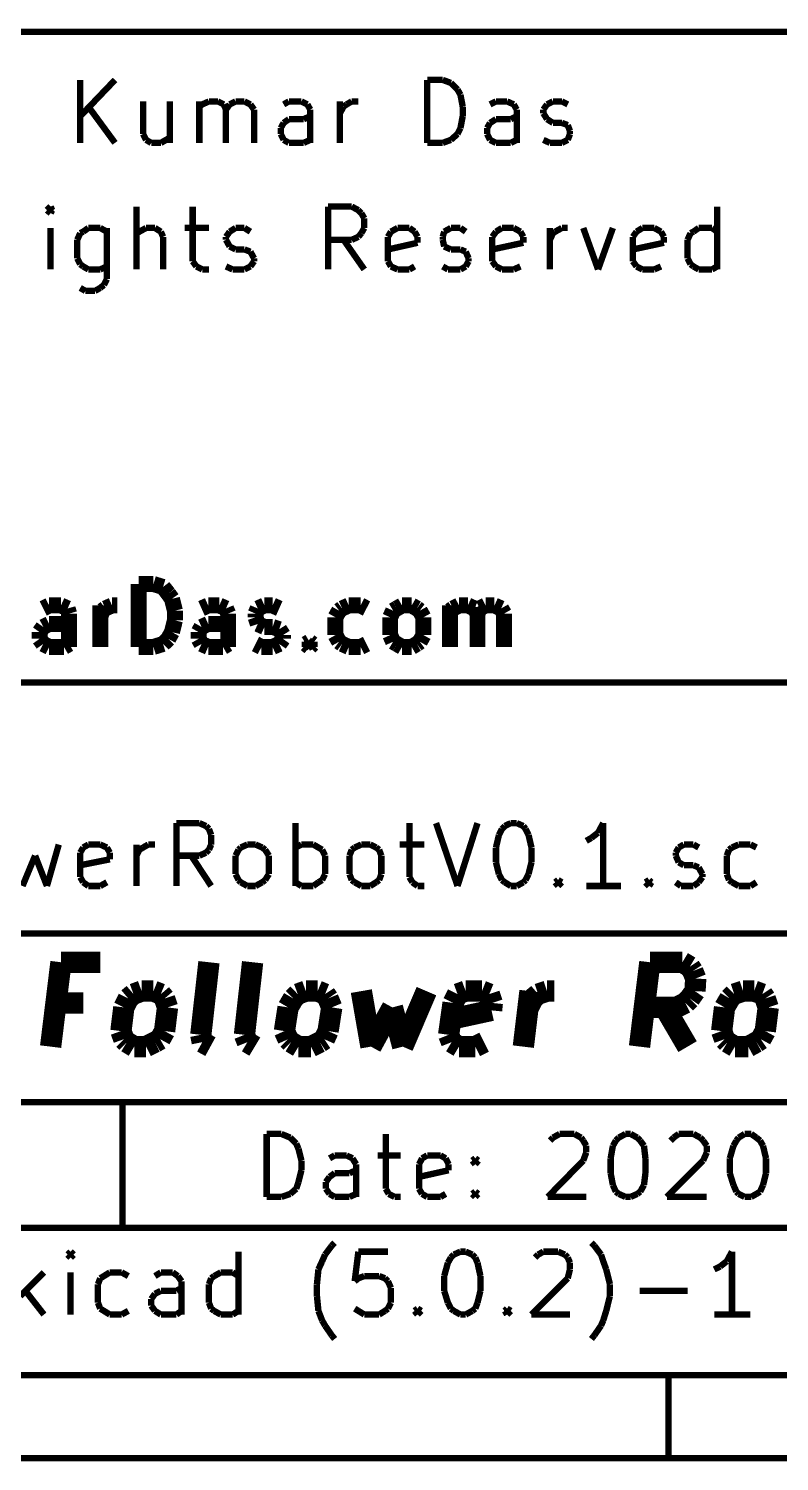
# Model space of a CAD drawing. Header units: millimetres. Extents: x 10 to 287, y 10 to 200.
# Drawn here: x 194.76 to 212.66, y 9.94 to 44.09 of the extents above; entities that cross this region are included whole.
import ezdxf

# ---------------------------------------------------------------- set-up
doc = ezdxf.new("R2010")
doc.units = ezdxf.units.MM
doc.layers.add('P', color=7, linetype='Continuous')

msp = doc.modelspace()

# ---------------------------------------------------------------- linework, layer by layer
at = {"layer": 'P'}
for points, const_width in [([(285.009, 44.009), (177.006, 44.009)], 0.152), ([(195.986, 41.363), (195.986, 42.863)], 0.152), ([(196.815, 42.863), (195.986, 41.998)], 0.152), ([(204.258, 41.363), (204.258, 42.863)], 0.152), ([(204.258, 42.863), (204.629, 42.863)], 0.152), ([(204.629, 42.863), (204.823, 42.792)], 0.152), ([(204.823, 42.792), (204.982, 42.633)], 0.152), ([(204.982, 42.633), (205.052, 42.51)], 0.152), ([(197.485, 42.351), (197.485, 41.575)], 0.152), ([(198.12, 42.351), (198.12, 41.363)], 0.152), ([(198.826, 41.363), (198.826, 42.351)], 0.152), ([(198.826, 42.228), (198.896, 42.28)], 0.152), ([(198.896, 42.28), (199.055, 42.351)], 0.152), ([(199.055, 42.351), (199.267, 42.351)], 0.152), ([(199.267, 42.351), (199.408, 42.28)], 0.152), ([(199.408, 42.28), (199.461, 42.157)], 0.152), ([(199.461, 42.157), (199.549, 42.28)], 0.152), ([(199.549, 42.28), (199.69, 42.351)], 0.152), ([(199.69, 42.351), (199.902, 42.351)], 0.152), ([(199.902, 42.351), (200.043, 42.28)], 0.152), ([(200.043, 42.28), (200.131, 42.157)], 0.152), ([(200.96, 42.351), (200.836, 42.28)], 0.152), ([(201.26, 42.351), (200.96, 42.351)], 0.152), ([(201.401, 42.28), (201.26, 42.351)], 0.152), ([(201.471, 42.157), (201.401, 42.28)], 0.152), ([(202.177, 41.363), (202.177, 42.351)], 0.152), ([(202.265, 42.228), (202.336, 42.28)], 0.152), ([(202.336, 42.28), (202.459, 42.351)], 0.152), ([(202.459, 42.351), (202.618, 42.351)], 0.152), ([(205.052, 42.51), (205.105, 42.228)], 0.152), ([(205.899, 42.351), (205.758, 42.28)], 0.152), ([(206.163, 42.351), (205.899, 42.351)], 0.152), ([(206.322, 42.28), (206.163, 42.351)], 0.152), ([(206.393, 42.157), (206.322, 42.28)], 0.152), ([(207.028, 42.157), (207.116, 42.28)], 0.152), ([(207.116, 42.28), (207.257, 42.351)], 0.152), ([(207.257, 42.351), (207.469, 42.351)], 0.152), ([(207.469, 42.351), (207.61, 42.28)], 0.152), ([(196.815, 41.363), (196.18, 42.228)], 0.152), ([(199.461, 42.157), (199.461, 41.363)], 0.152), ([(200.131, 42.157), (200.131, 41.363)], 0.152), ([(200.836, 41.839), (200.96, 41.928)], 0.152), ([(200.96, 41.928), (201.313, 41.928)], 0.152), ([(201.313, 41.928), (201.471, 41.998)], 0.152), ([(201.471, 41.363), (201.471, 42.157)], 0.152), ([(202.177, 42.069), (202.265, 42.228)], 0.152), ([(205.105, 41.998), (205.052, 41.716)], 0.152), ([(205.105, 42.228), (205.105, 41.998)], 0.152), ([(205.758, 41.839), (205.899, 41.928)], 0.152), ([(205.899, 41.928), (206.252, 41.928)], 0.152), ([(206.252, 41.928), (206.393, 41.998)], 0.152), ([(206.393, 41.363), (206.393, 42.157)], 0.152), ([(207.028, 42.069), (207.028, 42.157)], 0.152), ([(207.116, 41.928), (207.028, 42.069)], 0.152), ([(207.257, 41.839), (207.116, 41.928)], 0.152), ([(200.766, 41.716), (200.836, 41.839)], 0.152), ([(200.766, 41.575), (200.766, 41.716)], 0.152), ([(205.052, 41.716), (204.982, 41.575)], 0.152), ([(205.687, 41.716), (205.758, 41.839)], 0.152), ([(205.687, 41.575), (205.687, 41.716)], 0.152), ([(207.469, 41.839), (207.257, 41.839)], 0.152), ([(207.61, 41.787), (207.469, 41.839)], 0.152), ([(207.663, 41.645), (207.61, 41.787)], 0.152), ([(207.663, 41.575), (207.663, 41.645)], 0.152), ([(197.485, 41.575), (197.556, 41.434)], 0.152), ([(197.556, 41.434), (197.679, 41.363)], 0.152), ([(197.679, 41.363), (197.908, 41.363)], 0.152), ([(197.908, 41.363), (198.032, 41.434)], 0.152), ([(198.032, 41.434), (198.12, 41.487)], 0.152), ([(200.836, 41.434), (200.766, 41.575)], 0.152), ([(200.96, 41.363), (200.836, 41.434)], 0.152), ([(201.313, 41.363), (200.96, 41.363)], 0.152), ([(201.471, 41.434), (201.313, 41.363)], 0.152), ([(204.629, 41.363), (204.258, 41.363)], 0.152), ([(204.823, 41.434), (204.629, 41.363)], 0.152), ([(204.982, 41.575), (204.823, 41.434)], 0.152), ([(205.758, 41.434), (205.687, 41.575)], 0.152), ([(205.899, 41.363), (205.758, 41.434)], 0.152), ([(206.252, 41.363), (205.899, 41.363)], 0.152), ([(206.393, 41.434), (206.252, 41.363)], 0.152), ([(207.028, 41.434), (207.186, 41.363)], 0.152), ([(207.186, 41.363), (207.469, 41.363)], 0.152), ([(207.469, 41.363), (207.61, 41.434)], 0.152), ([(207.61, 41.434), (207.663, 41.575)], 0.152), ([(195.28, 39.846), (195.192, 39.758)], 0.152), ([(195.192, 39.758), (195.28, 39.688)], 0.152), ([(195.315, 39.758), (195.28, 39.846)], 0.152), ([(195.28, 39.846), (195.28, 39.688)], 0.152), ([(195.28, 39.688), (195.315, 39.758)], 0.152), ([(197.326, 38.347), (197.326, 39.846)], 0.152), ([(198.667, 39.846), (198.667, 38.541)], 0.152), ([(201.895, 38.347), (201.895, 39.846)], 0.152), ([(201.895, 39.846), (202.459, 39.846)], 0.152), ([(202.459, 39.846), (202.618, 39.758)], 0.152), ([(202.618, 39.758), (202.688, 39.688)], 0.152), ([(202.688, 39.688), (202.759, 39.564)], 0.152), ([(202.759, 39.564), (202.759, 39.335)], 0.152), ([(211.173, 38.347), (211.173, 39.846)], 0.152), ([(195.28, 38.347), (195.28, 39.335)], 0.152), ([(195.915, 39.053), (195.986, 39.211)], 0.152), ([(195.986, 39.211), (196.056, 39.247)], 0.152), ([(196.056, 39.247), (196.18, 39.335)], 0.152), ([(196.18, 39.335), (196.462, 39.335)], 0.152), ([(196.462, 39.335), (196.621, 39.247)], 0.152), ([(196.621, 39.335), (196.621, 38.118)], 0.152), ([(197.397, 39.247), (197.326, 39.211)], 0.152), ([(197.556, 39.335), (197.397, 39.247)], 0.152), ([(197.767, 39.335), (197.556, 39.335)], 0.152), ([(197.908, 39.247), (197.767, 39.335)], 0.152), ([(197.961, 39.123), (197.908, 39.247)], 0.152), ([(198.473, 39.335), (199.055, 39.335)], 0.152), ([(199.461, 39.123), (199.549, 39.247)], 0.152), ([(199.549, 39.247), (199.69, 39.335)], 0.152), ([(199.69, 39.335), (199.902, 39.335)], 0.152), ([(199.902, 39.335), (200.043, 39.247)], 0.152), ([(202.688, 39.211), (202.618, 39.123)], 0.152), ([(202.759, 39.335), (202.688, 39.211)], 0.152), ([(203.323, 39.123), (203.394, 39.247)], 0.152), ([(203.394, 39.247), (203.553, 39.335)], 0.152), ([(203.553, 39.335), (203.835, 39.335)], 0.152), ([(203.835, 39.335), (203.958, 39.247)], 0.152), ([(203.958, 39.247), (204.029, 39.123)], 0.152), ([(204.629, 39.123), (204.664, 39.247)], 0.152), ([(204.664, 39.247), (204.823, 39.335)], 0.152), ([(204.823, 39.335), (205.052, 39.335)], 0.152), ([(205.052, 39.335), (205.176, 39.247)], 0.152), ([(205.811, 39.123), (205.899, 39.247)], 0.152), ([(205.899, 39.247), (206.04, 39.335)], 0.152), ([(206.04, 39.335), (206.322, 39.335)], 0.152), ([(206.322, 39.335), (206.481, 39.247)], 0.152), ([(206.481, 39.247), (206.551, 39.123)], 0.152), ([(207.186, 38.347), (207.186, 39.335)], 0.152), ([(207.186, 39.053), (207.257, 39.211)], 0.152), ([(207.257, 39.211), (207.31, 39.247)], 0.152), ([(207.31, 39.247), (207.469, 39.335)], 0.152), ([(207.469, 39.335), (207.61, 39.335)], 0.152), ([(207.98, 39.335), (208.333, 38.347)], 0.152), ([(208.333, 38.347), (208.686, 39.335)], 0.152), ([(209.162, 39.123), (209.25, 39.247)], 0.152), ([(209.25, 39.247), (209.391, 39.335)], 0.152), ([(209.391, 39.335), (209.673, 39.335)], 0.152), ([(209.673, 39.335), (209.832, 39.247)], 0.152), ([(209.832, 39.247), (209.903, 39.123)], 0.152), ([(210.467, 39.053), (210.538, 39.211)], 0.152), ([(210.538, 39.211), (210.608, 39.247)], 0.152), ([(210.608, 39.247), (210.732, 39.335)], 0.152), ([(210.732, 39.335), (211.049, 39.335)], 0.152), ([(211.049, 39.335), (211.173, 39.247)], 0.152), ([(195.915, 38.612), (195.915, 39.053)], 0.152), ([(197.961, 38.347), (197.961, 39.123)], 0.152), ([(199.461, 39.053), (199.461, 39.123)], 0.152), ([(199.549, 38.894), (199.461, 39.053)], 0.152), ([(199.69, 38.823), (199.549, 38.894)], 0.152), ([(202.459, 39.053), (201.895, 39.053)], 0.152), ([(202.759, 38.347), (202.265, 39.053)], 0.152), ([(202.618, 39.123), (202.459, 39.053)], 0.152), ([(203.323, 38.541), (203.323, 39.123)], 0.152), ([(204.029, 38.982), (203.323, 38.823)], 0.152), ([(204.029, 39.123), (204.029, 38.982)], 0.152), ([(204.629, 39.053), (204.629, 39.123)], 0.152), ([(204.664, 38.894), (204.629, 39.053)], 0.152), ([(204.823, 38.823), (204.664, 38.894)], 0.152), ([(205.811, 38.541), (205.811, 39.123)], 0.152), ([(206.551, 38.982), (205.811, 38.823)], 0.152), ([(206.551, 39.123), (206.551, 38.982)], 0.152), ([(209.162, 38.541), (209.162, 39.123)], 0.152), ([(209.903, 38.982), (209.162, 38.823)], 0.152), ([(209.903, 39.123), (209.903, 38.982)], 0.152), ([(210.467, 38.612), (210.467, 39.053)], 0.152), ([(195.986, 38.47), (195.915, 38.612)], 0.152), ([(198.667, 38.541), (198.755, 38.418)], 0.152), ([(199.902, 38.823), (199.69, 38.823)], 0.152), ([(200.043, 38.77), (199.902, 38.823)], 0.152), ([(200.131, 38.612), (200.043, 38.77)], 0.152), ([(200.043, 38.418), (200.131, 38.541)], 0.152), ([(200.131, 38.541), (200.131, 38.612)], 0.152), ([(203.394, 38.418), (203.323, 38.541)], 0.152), ([(205.052, 38.823), (204.823, 38.823)], 0.152), ([(205.176, 38.77), (205.052, 38.823)], 0.152), ([(205.246, 38.612), (205.176, 38.77)], 0.152), ([(205.176, 38.418), (205.246, 38.541)], 0.152), ([(205.246, 38.541), (205.246, 38.612)], 0.152), ([(205.899, 38.418), (205.811, 38.541)], 0.152), ([(209.25, 38.418), (209.162, 38.541)], 0.152), ([(210.538, 38.47), (210.467, 38.612)], 0.152), ([(196.056, 38.418), (195.986, 38.47)], 0.152), ([(196.18, 38.347), (196.056, 38.418)], 0.152), ([(196.462, 38.347), (196.18, 38.347)], 0.152), ([(196.621, 38.418), (196.462, 38.347)], 0.152), ([(198.755, 38.418), (198.896, 38.347)], 0.152), ([(198.896, 38.347), (199.055, 38.347)], 0.152), ([(199.461, 38.418), (199.619, 38.347)], 0.152), ([(199.619, 38.347), (199.902, 38.347)], 0.152), ([(199.902, 38.347), (200.043, 38.418)], 0.152), ([(203.553, 38.347), (203.394, 38.418)], 0.152), ([(203.835, 38.347), (203.553, 38.347)], 0.152), ([(203.958, 38.418), (203.835, 38.347)], 0.152), ([(204.629, 38.418), (204.752, 38.347)], 0.152), ([(204.752, 38.347), (205.052, 38.347)], 0.152), ([(205.052, 38.347), (205.176, 38.418)], 0.152), ([(206.04, 38.347), (205.899, 38.418)], 0.152), ([(206.322, 38.347), (206.04, 38.347)], 0.152), ([(206.481, 38.418), (206.322, 38.347)], 0.152), ([(209.391, 38.347), (209.25, 38.418)], 0.152), ([(209.673, 38.347), (209.391, 38.347)], 0.152), ([(209.832, 38.418), (209.673, 38.347)], 0.152), ([(210.608, 38.418), (210.538, 38.47)], 0.152), ([(210.732, 38.347), (210.608, 38.418)], 0.152), ([(211.049, 38.347), (210.732, 38.347)], 0.152), ([(211.173, 38.418), (211.049, 38.347)], 0.152), ([(196.109, 37.835), (195.986, 37.906)], 0.152), ([(196.338, 37.835), (196.109, 37.835)], 0.152), ([(196.462, 37.906), (196.338, 37.835)], 0.152), ([(196.55, 37.977), (196.462, 37.906)], 0.152), ([(196.621, 38.118), (196.55, 37.977)], 0.152), ([(197.379, 29.351), (197.379, 30.85)], 0.381), ([(197.379, 30.85), (197.732, 30.85)], 0.381), ([(197.732, 30.85), (197.961, 30.78)], 0.381), ([(197.961, 30.78), (198.085, 30.621)], 0.381), ([(198.085, 30.621), (198.173, 30.498)], 0.381), ([(195.245, 30.339), (195.104, 30.268)], 0.381), ([(195.527, 30.339), (195.245, 30.339)], 0.381), ([(195.686, 30.268), (195.527, 30.339)], 0.381), ([(195.721, 30.145), (195.686, 30.268)], 0.381), ([(196.462, 29.351), (196.462, 30.339)], 0.381), ([(196.462, 30.057), (196.515, 30.215)], 0.381), ([(196.515, 30.215), (196.585, 30.268)], 0.381), ([(196.585, 30.268), (196.744, 30.339)], 0.381), ([(196.744, 30.339), (196.868, 30.339)], 0.381), ([(198.173, 30.498), (198.243, 30.215)], 0.381), ([(198.243, 30.215), (198.243, 29.986)], 0.381), ([(199.037, 30.339), (198.878, 30.268)], 0.381), ([(199.302, 30.339), (199.037, 30.339)], 0.381), ([(199.461, 30.268), (199.302, 30.339)], 0.381), ([(199.513, 30.145), (199.461, 30.268)], 0.381), ([(200.166, 30.145), (200.219, 30.268)], 0.381), ([(200.219, 30.268), (200.378, 30.339)], 0.381), ([(200.378, 30.339), (200.572, 30.339)], 0.381), ([(200.572, 30.339), (200.731, 30.268)], 0.381), ([(202.071, 30.057), (202.159, 30.215)], 0.381), ([(202.159, 30.215), (202.23, 30.268)], 0.381), ([(202.23, 30.268), (202.389, 30.339)], 0.381), ([(202.389, 30.339), (202.671, 30.339)], 0.381), ([(202.671, 30.339), (202.812, 30.268)], 0.381), ([(203.376, 30.057), (203.447, 30.215)], 0.381), ([(203.447, 30.215), (203.535, 30.268)], 0.381), ([(203.535, 30.268), (203.659, 30.339)], 0.381), ([(203.659, 30.339), (203.888, 30.339)], 0.381), ([(203.888, 30.339), (204.011, 30.268)], 0.381), ([(204.011, 30.268), (204.082, 30.215)], 0.381), ([(204.082, 30.215), (204.17, 30.057)], 0.381), ([(204.805, 29.351), (204.805, 30.339)], 0.381), ([(204.805, 30.215), (204.876, 30.268)], 0.381), ([(204.876, 30.268), (205.017, 30.339)], 0.381), ([(205.017, 30.339), (205.228, 30.339)], 0.381), ([(205.228, 30.339), (205.387, 30.268)], 0.381), ([(205.387, 30.268), (205.458, 30.145)], 0.381), ([(205.458, 30.145), (205.511, 30.268)], 0.381), ([(205.511, 30.268), (205.652, 30.339)], 0.381), ([(205.652, 30.339), (205.863, 30.339)], 0.381), ([(205.863, 30.339), (206.022, 30.268)], 0.381), ([(206.022, 30.268), (206.093, 30.145)], 0.381), ([(195.104, 29.827), (195.245, 29.898)], 0.381), ([(195.245, 29.898), (195.598, 29.898)], 0.381), ([(195.598, 29.898), (195.721, 29.986)], 0.381), ([(195.721, 29.351), (195.721, 30.145)], 0.381), ([(198.243, 29.986), (198.173, 29.704)], 0.381), ([(198.878, 29.827), (199.037, 29.898)], 0.381), ([(199.037, 29.898), (199.39, 29.898)], 0.381), ([(199.39, 29.898), (199.513, 29.986)], 0.381), ([(199.513, 29.351), (199.513, 30.145)], 0.381), ([(200.166, 30.057), (200.166, 30.145)], 0.381), ([(200.219, 29.898), (200.166, 30.057)], 0.381), ([(200.378, 29.827), (200.219, 29.898)], 0.381), ([(202.071, 29.633), (202.071, 30.057)], 0.381), ([(203.376, 29.633), (203.376, 30.057)], 0.381), ([(204.17, 30.057), (204.17, 29.633)], 0.381), ([(205.458, 30.145), (205.458, 29.351)], 0.381), ([(206.093, 30.145), (206.093, 29.351)], 0.381), ([(195.016, 29.704), (195.104, 29.827)], 0.381), ([(195.016, 29.545), (195.016, 29.704)], 0.381), ([(195.104, 29.422), (195.016, 29.545)], 0.381), ([(198.085, 29.545), (197.961, 29.422)], 0.381), ([(198.173, 29.704), (198.085, 29.545)], 0.381), ([(198.808, 29.704), (198.878, 29.827)], 0.381), ([(198.808, 29.545), (198.808, 29.704)], 0.381), ([(198.878, 29.422), (198.808, 29.545)], 0.381), ([(200.572, 29.827), (200.378, 29.827)], 0.381), ([(200.731, 29.774), (200.572, 29.827)], 0.381), ([(200.819, 29.633), (200.731, 29.774)], 0.381), ([(200.731, 29.422), (200.819, 29.545)], 0.381), ([(200.819, 29.545), (200.819, 29.633)], 0.381), ([(202.159, 29.475), (202.071, 29.633)], 0.381), ([(203.447, 29.475), (203.376, 29.633)], 0.381), ([(204.17, 29.633), (204.082, 29.475)], 0.381), ([(195.245, 29.351), (195.104, 29.422)], 0.381), ([(195.598, 29.351), (195.245, 29.351)], 0.381), ([(195.721, 29.422), (195.598, 29.351)], 0.381), ([(197.732, 29.351), (197.379, 29.351)], 0.381), ([(197.961, 29.422), (197.732, 29.351)], 0.381), ([(199.037, 29.351), (198.878, 29.422)], 0.381), ([(199.39, 29.351), (199.037, 29.351)], 0.381), ([(199.513, 29.422), (199.39, 29.351)], 0.381), ([(200.166, 29.422), (200.307, 29.351)], 0.381), ([(200.307, 29.351), (200.572, 29.351)], 0.381), ([(200.572, 29.351), (200.731, 29.422)], 0.381), ([(201.366, 29.422), (201.454, 29.475)], 0.381), ([(201.454, 29.351), (201.366, 29.422)], 0.381), ([(201.454, 29.475), (201.524, 29.422)], 0.381), ([(201.454, 29.475), (201.454, 29.351)], 0.381), ([(201.524, 29.422), (201.454, 29.351)], 0.381), ([(202.23, 29.422), (202.159, 29.475)], 0.381), ([(202.389, 29.351), (202.23, 29.422)], 0.381), ([(202.671, 29.351), (202.389, 29.351)], 0.381), ([(202.812, 29.422), (202.671, 29.351)], 0.381), ([(203.535, 29.422), (203.447, 29.475)], 0.381), ([(203.659, 29.351), (203.535, 29.422)], 0.381), ([(203.888, 29.351), (203.659, 29.351)], 0.381), ([(204.011, 29.422), (203.888, 29.351)], 0.381), ([(204.082, 29.475), (204.011, 29.422)], 0.381), ([(177.006, 28.504), (285.009, 28.504)], 0.152), ([(198.279, 23.654), (198.279, 25.153)], 0.152), ([(198.279, 25.153), (198.826, 25.153)], 0.152), ([(198.826, 25.153), (198.984, 25.083)], 0.152), ([(198.984, 25.083), (199.055, 25.012)], 0.152), ([(199.055, 25.012), (199.108, 24.871)], 0.152), ([(199.108, 24.871), (199.108, 24.642)], 0.152), ([(201.119, 23.654), (201.119, 25.153)], 0.152), ([(203.835, 25.153), (203.835, 23.865)], 0.152), ([(204.47, 25.153), (204.982, 23.654)], 0.152), ([(204.982, 23.654), (205.458, 25.153)], 0.152), ([(205.899, 24.571), (205.969, 24.871)], 0.152), ([(205.969, 24.871), (206.04, 25.012)], 0.152), ([(206.04, 25.012), (206.11, 25.083)], 0.152), ([(206.11, 25.083), (206.252, 25.153)], 0.152), ([(206.252, 25.153), (206.393, 25.153)], 0.152), ([(206.393, 25.153), (206.551, 25.083)], 0.152), ([(206.551, 25.083), (206.604, 25.012)], 0.152), ([(206.604, 25.012), (206.675, 24.871)], 0.152), ([(206.675, 24.871), (206.745, 24.571)], 0.152), ([(208.333, 24.924), (208.174, 24.8)], 0.152), ([(208.456, 25.153), (208.333, 24.924)], 0.152), ([(208.456, 23.654), (208.456, 25.153)], 0.152), ([(195.192, 23.654), (195.474, 24.642)], 0.152), ([(195.986, 24.448), (196.056, 24.571)], 0.152), ([(196.056, 24.571), (196.18, 24.642)], 0.152), ([(196.18, 24.642), (196.462, 24.642)], 0.152), ([(196.462, 24.642), (196.621, 24.571)], 0.152), ([(196.621, 24.571), (196.691, 24.448)], 0.152), ([(197.326, 23.654), (197.326, 24.642)], 0.152), ([(197.326, 24.377), (197.397, 24.518)], 0.152), ([(197.397, 24.518), (197.485, 24.571)], 0.152), ([(197.485, 24.571), (197.608, 24.642)], 0.152), ([(197.608, 24.642), (197.767, 24.642)], 0.152), ([(199.055, 24.518), (198.984, 24.448)], 0.152), ([(199.108, 24.642), (199.055, 24.518)], 0.152), ([(199.69, 24.377), (199.76, 24.518)], 0.152), ([(199.76, 24.518), (199.813, 24.571)], 0.152), ([(199.813, 24.571), (199.972, 24.642)], 0.152), ([(199.972, 24.642), (200.166, 24.642)], 0.152), ([(200.166, 24.642), (200.325, 24.571)], 0.152), ([(200.325, 24.571), (200.395, 24.518)], 0.152), ([(200.395, 24.518), (200.484, 24.377)], 0.152), ([(201.119, 24.571), (201.26, 24.642)], 0.152), ([(201.26, 24.642), (201.542, 24.642)], 0.152), ([(201.542, 24.642), (201.665, 24.571)], 0.152), ([(201.665, 24.571), (201.754, 24.518)], 0.152), ([(201.754, 24.518), (201.824, 24.377)], 0.152), ([(202.406, 24.377), (202.459, 24.518)], 0.152), ([(202.459, 24.518), (202.53, 24.571)], 0.152), ([(202.53, 24.571), (202.688, 24.642)], 0.152), ([(202.688, 24.642), (202.9, 24.642)], 0.152), ([(202.9, 24.642), (203.041, 24.571)], 0.152), ([(203.041, 24.571), (203.112, 24.518)], 0.152), ([(203.112, 24.518), (203.165, 24.377)], 0.152), ([(203.606, 24.642), (204.188, 24.642)], 0.152), ([(205.899, 24.218), (205.899, 24.571)], 0.152), ([(206.745, 24.571), (206.745, 24.218)], 0.152), ([(208.174, 24.8), (208.051, 24.73)], 0.152), ([(210.185, 24.448), (210.256, 24.571)], 0.152), ([(210.256, 24.571), (210.379, 24.642)], 0.152), ([(210.379, 24.642), (210.608, 24.642)], 0.152), ([(210.608, 24.642), (210.732, 24.571)], 0.152), ([(211.402, 24.377), (211.455, 24.518)], 0.152), ([(211.455, 24.518), (211.526, 24.571)], 0.152), ([(211.526, 24.571), (211.684, 24.642)], 0.152), ([(211.684, 24.642), (211.967, 24.642)], 0.152), ([(211.967, 24.642), (212.108, 24.571)], 0.152), ([(194.61, 23.654), (194.91, 24.377)], 0.152), ([(194.91, 24.377), (195.192, 23.654)], 0.152), ([(195.986, 23.865), (195.986, 24.448)], 0.152), ([(196.691, 24.289), (195.986, 24.148)], 0.152), ([(196.691, 24.448), (196.691, 24.289)], 0.152), ([(198.826, 24.377), (198.279, 24.377)], 0.152), ([(199.108, 23.654), (198.632, 24.377)], 0.152), ([(198.984, 24.448), (198.826, 24.377)], 0.152), ([(199.69, 23.936), (199.69, 24.377)], 0.152), ([(200.484, 24.377), (200.484, 23.936)], 0.152), ([(201.824, 24.377), (201.824, 23.936)], 0.152), ([(202.406, 23.936), (202.406, 24.377)], 0.152), ([(203.165, 24.377), (203.165, 23.936)], 0.152), ([(205.969, 23.936), (205.899, 24.218)], 0.152), ([(206.745, 24.218), (206.675, 23.936)], 0.152), ([(210.185, 24.377), (210.185, 24.448)], 0.152), ([(210.256, 24.218), (210.185, 24.377)], 0.152), ([(210.379, 24.148), (210.256, 24.218)], 0.152), ([(211.402, 23.936), (211.402, 24.377)], 0.152), ([(196.056, 23.742), (195.986, 23.865)], 0.152), ([(199.76, 23.795), (199.69, 23.936)], 0.152), ([(200.484, 23.936), (200.395, 23.795)], 0.152), ([(201.824, 23.936), (201.754, 23.795)], 0.152), ([(202.459, 23.795), (202.406, 23.936)], 0.152), ([(203.165, 23.936), (203.112, 23.795)], 0.152), ([(203.835, 23.865), (203.906, 23.742)], 0.152), ([(206.04, 23.795), (205.969, 23.936)], 0.152), ([(206.675, 23.936), (206.604, 23.795)], 0.152), ([(210.608, 24.148), (210.379, 24.148)], 0.152), ([(210.732, 24.095), (210.608, 24.148)], 0.152), ([(210.82, 23.936), (210.732, 24.095)], 0.152), ([(210.732, 23.742), (210.82, 23.865)], 0.152), ([(210.82, 23.865), (210.82, 23.936)], 0.152), ([(211.455, 23.795), (211.402, 23.936)], 0.152), ([(196.18, 23.654), (196.056, 23.742)], 0.152), ([(196.462, 23.654), (196.18, 23.654)], 0.152), ([(196.621, 23.742), (196.462, 23.654)], 0.152), ([(199.813, 23.742), (199.76, 23.795)], 0.152), ([(199.972, 23.654), (199.813, 23.742)], 0.152), ([(200.166, 23.654), (199.972, 23.654)], 0.152), ([(200.325, 23.742), (200.166, 23.654)], 0.152), ([(200.395, 23.795), (200.325, 23.742)], 0.152), ([(201.26, 23.654), (201.119, 23.742)], 0.152), ([(201.542, 23.654), (201.26, 23.654)], 0.152), ([(201.665, 23.742), (201.542, 23.654)], 0.152), ([(201.754, 23.795), (201.665, 23.742)], 0.152), ([(202.53, 23.742), (202.459, 23.795)], 0.152), ([(202.688, 23.654), (202.53, 23.742)], 0.152), ([(202.9, 23.654), (202.688, 23.654)], 0.152), ([(203.041, 23.742), (202.9, 23.654)], 0.152), ([(203.112, 23.795), (203.041, 23.742)], 0.152), ([(203.906, 23.742), (204.029, 23.654)], 0.152), ([(204.029, 23.654), (204.188, 23.654)], 0.152), ([(206.11, 23.742), (206.04, 23.795)], 0.152), ([(206.252, 23.654), (206.11, 23.742)], 0.152), ([(206.393, 23.654), (206.252, 23.654)], 0.152), ([(206.551, 23.742), (206.393, 23.654)], 0.152), ([(206.604, 23.795), (206.551, 23.742)], 0.152), ([(207.31, 23.742), (207.38, 23.795)], 0.152), ([(207.38, 23.654), (207.31, 23.742)], 0.152), ([(207.38, 23.795), (207.469, 23.742)], 0.152), ([(207.38, 23.795), (207.38, 23.654)], 0.152), ([(207.469, 23.742), (207.38, 23.654)], 0.152), ([(208.88, 23.654), (208.051, 23.654)], 0.152), ([(209.462, 23.742), (209.55, 23.795)], 0.152), ([(209.55, 23.654), (209.462, 23.742)], 0.152), ([(209.55, 23.795), (209.603, 23.742)], 0.152), ([(209.55, 23.795), (209.55, 23.654)], 0.152), ([(209.603, 23.742), (209.55, 23.654)], 0.152), ([(210.185, 23.742), (210.308, 23.654)], 0.152), ([(210.308, 23.654), (210.608, 23.654)], 0.152), ([(210.608, 23.654), (210.732, 23.742)], 0.152), ([(211.526, 23.742), (211.455, 23.795)], 0.152), ([(211.684, 23.654), (211.526, 23.742)], 0.152), ([(211.967, 23.654), (211.684, 23.654)], 0.152), ([(212.108, 23.742), (211.967, 23.654)], 0.152), ([(177.006, 22.525), (285.009, 22.525)], 0.152), ([(195.28, 19.826), (195.527, 21.837)], 0.508), ([(195.527, 21.837), (196.462, 21.837)], 0.508), ([(198.861, 20.108), (199.055, 21.837)], 0.508), ([(199.902, 20.108), (200.096, 21.837)], 0.508), ([(209.321, 19.826), (209.568, 21.837)], 0.508), ([(209.568, 21.837), (210.344, 21.837)], 0.508), ([(210.344, 21.837), (210.52, 21.731)], 0.508), ([(210.52, 21.731), (210.591, 21.625)], 0.508), ([(210.591, 21.625), (210.661, 21.449)], 0.508), ([(210.661, 21.449), (210.644, 21.149)], 0.508), ([(197.026, 20.761), (197.132, 20.973)], 0.508), ([(197.132, 20.973), (197.256, 21.078)], 0.508), ([(197.256, 21.078), (197.45, 21.149)], 0.508), ([(197.45, 21.149), (197.732, 21.149)], 0.508), ([(197.732, 21.149), (197.908, 21.078)], 0.508), ([(197.908, 21.078), (197.997, 20.973)], 0.508), ([(197.997, 20.973), (198.067, 20.761)], 0.508), ([(200.942, 20.761), (201.066, 20.973)], 0.508), ([(201.066, 20.973), (201.172, 21.078)], 0.508), ([(201.172, 21.078), (201.366, 21.149)], 0.508), ([(201.366, 21.149), (201.648, 21.149)], 0.508), ([(201.648, 21.149), (201.824, 21.078)], 0.508), ([(201.824, 21.078), (201.895, 20.973)], 0.508), ([(201.895, 20.973), (201.983, 20.761)], 0.508), ([(202.688, 21.149), (202.918, 19.826)], 0.508), ([(203.676, 19.826), (204.241, 21.149)], 0.508), ([(204.876, 20.867), (204.982, 21.078)], 0.508), ([(204.982, 21.078), (205.176, 21.149)], 0.508), ([(205.176, 21.149), (205.564, 21.149)], 0.508), ([(205.564, 21.149), (205.74, 21.078)], 0.508), ([(205.74, 21.078), (205.811, 20.867)], 0.508), ([(206.551, 19.826), (206.71, 21.149)], 0.508), ([(206.675, 20.761), (206.781, 20.973)], 0.508), ([(206.781, 20.973), (206.904, 21.078)], 0.508), ([(206.904, 21.078), (207.116, 21.149)], 0.508), ([(207.116, 21.149), (207.292, 21.149)], 0.508), ([(210.52, 20.973), (210.414, 20.867)], 0.508), ([(210.644, 21.149), (210.52, 20.973)], 0.508), ([(211.349, 20.761), (211.473, 20.973)], 0.508), ([(211.473, 20.973), (211.578, 21.078)], 0.508), ([(211.578, 21.078), (211.79, 21.149)], 0.508), ([(211.79, 21.149), (212.055, 21.149)], 0.508), ([(212.055, 21.149), (212.249, 21.078)], 0.508), ([(212.249, 21.078), (212.319, 20.973)], 0.508), ([(212.319, 20.973), (212.39, 20.761)], 0.508), ([(196.056, 20.867), (195.404, 20.867)], 0.508), ([(196.956, 20.197), (197.026, 20.761)], 0.508), ([(198.067, 20.761), (197.997, 20.197)], 0.508), ([(200.854, 20.197), (200.942, 20.761)], 0.508), ([(201.983, 20.761), (201.895, 20.197)], 0.508), ([(202.918, 19.826), (203.429, 20.761)], 0.508), ([(203.429, 20.761), (203.676, 19.826)], 0.508), ([(204.77, 20.108), (204.876, 20.867)], 0.508), ([(205.793, 20.69), (204.823, 20.479)], 0.508), ([(205.811, 20.867), (205.793, 20.69)], 0.508), ([(210.203, 20.761), (209.444, 20.761)], 0.508), ([(210.467, 19.826), (209.92, 20.761)], 0.508), ([(210.414, 20.867), (210.203, 20.761)], 0.508), ([(211.279, 20.197), (211.349, 20.761)], 0.508), ([(212.39, 20.761), (212.319, 20.197)], 0.508), ([(197.026, 20.003), (196.956, 20.197)], 0.508), ([(197.097, 19.932), (197.026, 20.003)], 0.508), ([(197.273, 19.826), (197.097, 19.932)], 0.508), ([(197.767, 19.932), (197.556, 19.826)], 0.508), ([(197.891, 20.003), (197.767, 19.932)], 0.508), ([(197.997, 20.197), (197.891, 20.003)], 0.508), ([(198.896, 19.932), (198.861, 20.108)], 0.508), ([(199.09, 19.826), (198.896, 19.932)], 0.508), ([(199.972, 19.932), (199.902, 20.108)], 0.508), ([(200.148, 19.826), (199.972, 19.932)], 0.508), ([(200.942, 20.003), (200.854, 20.197)], 0.508), ([(201.013, 19.932), (200.942, 20.003)], 0.508), ([(201.189, 19.826), (201.013, 19.932)], 0.508), ([(201.701, 19.932), (201.489, 19.826)], 0.508), ([(201.807, 20.003), (201.701, 19.932)], 0.508), ([(201.895, 20.197), (201.807, 20.003)], 0.508), ([(204.84, 19.932), (204.77, 20.108)], 0.508), ([(205.017, 19.826), (204.84, 19.932)], 0.508), ([(205.617, 19.932), (205.405, 19.826)], 0.508), ([(211.349, 20.003), (211.279, 20.197)], 0.508), ([(211.42, 19.932), (211.349, 20.003)], 0.508), ([(211.596, 19.826), (211.42, 19.932)], 0.508), ([(212.108, 19.932), (211.914, 19.826)], 0.508), ([(212.213, 20.003), (212.108, 19.932)], 0.508), ([(212.319, 20.197), (212.213, 20.003)], 0.508), ([(197.556, 19.826), (197.273, 19.826)], 0.508), ([(201.489, 19.826), (201.189, 19.826)], 0.508), ([(205.405, 19.826), (205.017, 19.826)], 0.508), ([(211.914, 19.826), (211.596, 19.826)], 0.508), ([(177.006, 18.503), (285.009, 18.503)], 0.152), ([(196.991, 18.503), (196.991, 15.505)], 0.152), ([(200.431, 16.245), (200.431, 17.745)], 0.152), ([(200.431, 17.745), (200.783, 17.745)], 0.152), ([(200.783, 17.745), (200.995, 17.657)], 0.152), ([(203.271, 17.745), (203.271, 16.439)], 0.152), ([(207.257, 17.657), (207.416, 17.745)], 0.152), ([(207.416, 17.745), (207.768, 17.745)], 0.152), ([(207.768, 17.745), (207.927, 17.657)], 0.152), ([(208.827, 17.657), (208.986, 17.745)], 0.152), ([(208.986, 17.745), (209.109, 17.745)], 0.152), ([(209.109, 17.745), (209.268, 17.657)], 0.152), ([(210.132, 17.657), (210.256, 17.745)], 0.152), ([(210.256, 17.745), (210.608, 17.745)], 0.152), ([(210.608, 17.745), (210.767, 17.657)], 0.152), ([(211.684, 17.657), (211.825, 17.745)], 0.152), ([(211.825, 17.745), (211.984, 17.745)], 0.152), ([(211.984, 17.745), (212.108, 17.657)], 0.152), ([(200.995, 17.657), (201.136, 17.515)], 0.152), ([(201.136, 17.515), (201.189, 17.392)], 0.152), ([(201.189, 17.392), (201.26, 17.11)], 0.152), ([(207.186, 17.586), (207.257, 17.657)], 0.152), ([(207.927, 17.657), (207.98, 17.586)], 0.152), ([(207.98, 17.586), (208.051, 17.463)], 0.152), ([(208.051, 17.463), (208.051, 17.304)], 0.152), ([(208.633, 17.163), (208.686, 17.463)], 0.152), ([(208.686, 17.463), (208.756, 17.586)], 0.152), ([(208.756, 17.586), (208.827, 17.657)], 0.152), ([(209.268, 17.657), (209.338, 17.586)], 0.152), ([(209.338, 17.586), (209.427, 17.463)], 0.152), ([(209.427, 17.463), (209.462, 17.163)], 0.152), ([(210.062, 17.586), (210.132, 17.657)], 0.152), ([(210.767, 17.657), (210.838, 17.586)], 0.152), ([(210.838, 17.586), (210.926, 17.463)], 0.152), ([(210.926, 17.463), (210.926, 17.304)], 0.152), ([(211.473, 17.163), (211.561, 17.463)], 0.152), ([(211.561, 17.463), (211.631, 17.586)], 0.152), ([(211.631, 17.586), (211.684, 17.657)], 0.152), ([(212.108, 17.657), (212.196, 17.586)], 0.152), ([(212.196, 17.586), (212.266, 17.463)], 0.152), ([(212.266, 17.463), (212.337, 17.163)], 0.152), ([(201.26, 17.11), (201.26, 16.88)], 0.152), ([(202.053, 17.233), (201.93, 17.163)], 0.152), ([(202.336, 17.233), (202.053, 17.233)], 0.152), ([(202.477, 17.163), (202.336, 17.233)], 0.152), ([(202.565, 17.022), (202.477, 17.163)], 0.152), ([(202.565, 16.245), (202.565, 17.022)], 0.152), ([(203.077, 17.233), (203.623, 17.233)], 0.152), ([(204.064, 17.022), (204.135, 17.163)], 0.152), ([(204.064, 16.439), (204.064, 17.022)], 0.152), ([(204.135, 17.163), (204.258, 17.233)], 0.152), ([(204.258, 17.233), (204.576, 17.233)], 0.152), ([(204.576, 17.233), (204.699, 17.163)], 0.152), ([(204.699, 17.163), (204.77, 17.022)], 0.152), ([(204.77, 17.022), (204.77, 16.88)], 0.152), ([(205.334, 17.11), (205.405, 17.163)], 0.152), ([(205.405, 17.022), (205.334, 17.11)], 0.152), ([(205.405, 17.163), (205.475, 17.11)], 0.152), ([(205.405, 17.163), (205.405, 17.022)], 0.152), ([(205.475, 17.11), (205.405, 17.022)], 0.152), ([(207.98, 17.11), (207.133, 16.245)], 0.152), ([(208.051, 17.304), (207.98, 17.11)], 0.152), ([(208.633, 16.81), (208.633, 17.163)], 0.152), ([(209.462, 17.163), (209.462, 16.81)], 0.152), ([(210.838, 17.11), (209.973, 16.245)], 0.152), ([(210.926, 17.304), (210.838, 17.11)], 0.152), ([(211.473, 16.81), (211.473, 17.163)], 0.152), ([(212.337, 17.163), (212.337, 16.81)], 0.152), ([(201.26, 16.88), (201.189, 16.598)], 0.152), ([(201.842, 16.598), (201.93, 16.722)], 0.152), ([(201.93, 16.722), (202.053, 16.81)], 0.152), ([(202.053, 16.81), (202.406, 16.81)], 0.152), ([(202.406, 16.81), (202.565, 16.88)], 0.152), ([(204.77, 16.88), (204.064, 16.722)], 0.152), ([(208.686, 16.528), (208.633, 16.81)], 0.152), ([(209.462, 16.81), (209.427, 16.528)], 0.152), ([(211.561, 16.528), (211.473, 16.81)], 0.152), ([(212.337, 16.81), (212.266, 16.528)], 0.152), ([(200.995, 16.316), (200.783, 16.245)], 0.152), ([(201.136, 16.439), (200.995, 16.316)], 0.152), ([(201.189, 16.598), (201.136, 16.439)], 0.152), ([(201.842, 16.439), (201.842, 16.598)], 0.152), ([(201.93, 16.316), (201.842, 16.439)], 0.152), ([(202.053, 16.245), (201.93, 16.316)], 0.152), ([(202.565, 16.316), (202.406, 16.245)], 0.152), ([(203.271, 16.439), (203.341, 16.316)], 0.152), ([(203.341, 16.316), (203.482, 16.245)], 0.152), ([(204.135, 16.316), (204.064, 16.439)], 0.152), ([(204.258, 16.245), (204.135, 16.316)], 0.152), ([(204.699, 16.316), (204.576, 16.245)], 0.152), ([(205.334, 16.316), (205.405, 16.369)], 0.152), ([(205.405, 16.245), (205.334, 16.316)], 0.152), ([(205.405, 16.369), (205.475, 16.316)], 0.152), ([(205.405, 16.369), (205.405, 16.245)], 0.152), ([(205.475, 16.316), (205.405, 16.245)], 0.152), ([(208.756, 16.369), (208.686, 16.528)], 0.152), ([(208.827, 16.316), (208.756, 16.369)], 0.152), ([(208.986, 16.245), (208.827, 16.316)], 0.152), ([(209.268, 16.316), (209.109, 16.245)], 0.152), ([(209.338, 16.369), (209.268, 16.316)], 0.152), ([(209.427, 16.528), (209.338, 16.369)], 0.152), ([(211.631, 16.369), (211.561, 16.528)], 0.152), ([(211.684, 16.316), (211.631, 16.369)], 0.152), ([(211.825, 16.245), (211.684, 16.316)], 0.152), ([(212.108, 16.316), (211.984, 16.245)], 0.152), ([(212.196, 16.369), (212.108, 16.316)], 0.152), ([(212.266, 16.528), (212.196, 16.369)], 0.152), ([(200.783, 16.245), (200.431, 16.245)], 0.152), ([(202.406, 16.245), (202.053, 16.245)], 0.152), ([(203.482, 16.245), (203.623, 16.245)], 0.152), ([(204.576, 16.245), (204.258, 16.245)], 0.152), ([(207.133, 16.245), (208.051, 16.245)], 0.152), ([(209.109, 16.245), (208.986, 16.245)], 0.152), ([(209.973, 16.245), (210.926, 16.245)], 0.152), ([(211.984, 16.245), (211.825, 16.245)], 0.152), ([(177.006, 15.505), (285.009, 15.505)], 0.152), ([(201.824, 14.87), (201.983, 15.081)], 0.152), ([(201.983, 15.081), (202.053, 15.152)], 0.152), ([(208.245, 15.081), (208.174, 15.152)], 0.152), ([(208.403, 14.87), (208.245, 15.081)], 0.152), ([(195.756, 14.94), (195.686, 14.87)], 0.152), ([(195.686, 14.87), (195.756, 14.799)], 0.152), ([(195.827, 14.87), (195.756, 14.94)], 0.152), ([(195.756, 14.94), (195.756, 14.799)], 0.152), ([(195.756, 14.799), (195.827, 14.87)], 0.152), ([(199.76, 13.441), (199.76, 14.94)], 0.152), ([(201.665, 14.517), (201.754, 14.711)], 0.152), ([(201.754, 14.711), (201.824, 14.87)], 0.152), ([(202.618, 14.94), (202.53, 14.235)], 0.152), ([(203.323, 14.94), (202.618, 14.94)], 0.152), ([(204.664, 14.358), (204.752, 14.676)], 0.152), ([(204.752, 14.676), (204.823, 14.799)], 0.152), ([(204.823, 14.799), (204.893, 14.87)], 0.152), ([(204.893, 14.87), (205.052, 14.94)], 0.152), ([(205.052, 14.94), (205.176, 14.94)], 0.152), ([(205.176, 14.94), (205.334, 14.87)], 0.152), ([(205.334, 14.87), (205.405, 14.799)], 0.152), ([(205.405, 14.799), (205.458, 14.676)], 0.152), ([(205.458, 14.676), (205.528, 14.358)], 0.152), ([(206.834, 14.799), (206.904, 14.87)], 0.152), ([(206.904, 14.87), (207.028, 14.94)], 0.152), ([(207.028, 14.94), (207.38, 14.94)], 0.152), ([(207.38, 14.94), (207.539, 14.87)], 0.152), ([(207.539, 14.87), (207.61, 14.799)], 0.152), ([(207.61, 14.799), (207.663, 14.676)], 0.152), ([(207.663, 14.676), (207.663, 14.517)], 0.152), ([(208.456, 14.711), (208.403, 14.87)], 0.152), ([(208.527, 14.517), (208.456, 14.711)], 0.152), ([(211.402, 14.711), (211.243, 14.587)], 0.152), ([(211.526, 14.94), (211.402, 14.711)], 0.152), ([(211.526, 13.441), (211.526, 14.94)], 0.152), ([(195.121, 14.446), (194.557, 13.882)], 0.152), ([(195.756, 13.441), (195.756, 14.446)], 0.152), ([(196.409, 14.164), (196.462, 14.305)], 0.152), ([(196.462, 14.305), (196.55, 14.358)], 0.152), ([(196.55, 14.358), (196.691, 14.446)], 0.152), ([(196.691, 14.446), (196.973, 14.446)], 0.152), ([(196.973, 14.446), (197.132, 14.358)], 0.152), ([(197.908, 14.446), (197.767, 14.358)], 0.152), ([(198.191, 14.446), (197.908, 14.446)], 0.152), ([(198.314, 14.358), (198.191, 14.446)], 0.152), ([(198.402, 14.235), (198.314, 14.358)], 0.152), ([(199.055, 14.164), (199.108, 14.305)], 0.152), ([(199.108, 14.305), (199.178, 14.358)], 0.152), ([(199.178, 14.358), (199.337, 14.446)], 0.152), ([(199.337, 14.446), (199.619, 14.446)], 0.152), ([(199.619, 14.446), (199.76, 14.358)], 0.152), ([(201.63, 14.164), (201.665, 14.517)], 0.152), ([(202.53, 14.235), (202.618, 14.305)], 0.152), ([(202.618, 14.305), (202.759, 14.358)], 0.152), ([(202.759, 14.358), (203.112, 14.358)], 0.152), ([(203.112, 14.358), (203.253, 14.305)], 0.152), ([(203.253, 14.305), (203.323, 14.235)], 0.152), ([(204.664, 14.005), (204.664, 14.358)], 0.152), ([(205.528, 14.358), (205.528, 14.005)], 0.152), ([(207.61, 14.305), (206.745, 13.441)], 0.152), ([(207.663, 14.517), (207.61, 14.305)], 0.152), ([(208.615, 14.164), (208.527, 14.517)], 0.152), ([(211.243, 14.587), (211.102, 14.517)], 0.152), ([(194.68, 14.005), (195.121, 13.441)], 0.152), ([(196.409, 13.723), (196.409, 14.164)], 0.152), ([(197.679, 13.811), (197.767, 13.935)], 0.152), ([(197.767, 13.935), (197.908, 14.005)], 0.152), ([(197.908, 14.005), (198.279, 14.005)], 0.152), ([(198.279, 14.005), (198.402, 14.076)], 0.152), ([(198.402, 13.441), (198.402, 14.235)], 0.152), ([(199.055, 13.723), (199.055, 14.164)], 0.152), ([(201.63, 13.882), (201.63, 14.164)], 0.152), ([(203.323, 14.235), (203.394, 14.076)], 0.152), ([(203.394, 14.076), (203.394, 13.723)], 0.152), ([(204.752, 13.723), (204.664, 14.005)], 0.152), ([(205.528, 14.005), (205.458, 13.723)], 0.152), ([(208.615, 13.882), (208.615, 14.164)], 0.152), ([(209.321, 14.005), (210.467, 14.005)], 0.152), ([(196.462, 13.582), (196.409, 13.723)], 0.152), ([(196.55, 13.529), (196.462, 13.582)], 0.152), ([(197.679, 13.653), (197.679, 13.811)], 0.152), ([(197.767, 13.529), (197.679, 13.653)], 0.152), ([(199.108, 13.582), (199.055, 13.723)], 0.152), ([(199.178, 13.529), (199.108, 13.582)], 0.152), ([(201.665, 13.529), (201.63, 13.882)], 0.152), ([(202.618, 13.529), (202.53, 13.582)], 0.152), ([(203.323, 13.582), (203.253, 13.529)], 0.152), ([(203.394, 13.723), (203.323, 13.582)], 0.152), ([(203.958, 13.529), (204.029, 13.582)], 0.152), ([(204.029, 13.582), (204.117, 13.529)], 0.152), ([(204.029, 13.582), (204.029, 13.441)], 0.152), ([(204.823, 13.582), (204.752, 13.723)], 0.152), ([(204.893, 13.529), (204.823, 13.582)], 0.152), ([(205.405, 13.582), (205.334, 13.529)], 0.152), ([(205.458, 13.723), (205.405, 13.582)], 0.152), ([(206.11, 13.529), (206.163, 13.582)], 0.152), ([(206.163, 13.582), (206.252, 13.529)], 0.152), ([(206.163, 13.582), (206.163, 13.441)], 0.152), ([(208.527, 13.529), (208.615, 13.882)], 0.152), ([(196.691, 13.441), (196.55, 13.529)], 0.152), ([(196.973, 13.441), (196.691, 13.441)], 0.152), ([(197.132, 13.529), (196.973, 13.441)], 0.152), ([(197.908, 13.441), (197.767, 13.529)], 0.152), ([(198.279, 13.441), (197.908, 13.441)], 0.152), ([(198.402, 13.529), (198.279, 13.441)], 0.152), ([(199.337, 13.441), (199.178, 13.529)], 0.152), ([(199.619, 13.441), (199.337, 13.441)], 0.152), ([(199.76, 13.529), (199.619, 13.441)], 0.152), ([(201.754, 13.3), (201.665, 13.529)], 0.152), ([(201.824, 13.176), (201.754, 13.3)], 0.152), ([(202.759, 13.441), (202.618, 13.529)], 0.152), ([(203.112, 13.441), (202.759, 13.441)], 0.152), ([(203.253, 13.529), (203.112, 13.441)], 0.152), ([(204.029, 13.441), (203.958, 13.529)], 0.152), ([(204.117, 13.529), (204.029, 13.441)], 0.152), ([(205.052, 13.441), (204.893, 13.529)], 0.152), ([(205.176, 13.441), (205.052, 13.441)], 0.152), ([(205.334, 13.529), (205.176, 13.441)], 0.152), ([(206.163, 13.441), (206.11, 13.529)], 0.152), ([(206.252, 13.529), (206.163, 13.441)], 0.152), ([(206.745, 13.441), (207.663, 13.441)], 0.152), ([(208.403, 13.176), (208.456, 13.3)], 0.152), ([(208.456, 13.3), (208.527, 13.529)], 0.152), ([(211.967, 13.441), (211.102, 13.441)], 0.152), ([(201.983, 12.947), (201.824, 13.176)], 0.152), ([(202.053, 12.859), (201.983, 12.947)], 0.152), ([(208.174, 12.859), (208.245, 12.947)], 0.152), ([(208.245, 12.947), (208.403, 13.176)], 0.152), ([(11.977, 11.994), (285.009, 11.994)], 0.152), ([(177.006, 11.994), (285.009, 11.994)], 0.152), ([(210.009, 11.994), (210.009, 10.019)], 0.152), ([(10.001, 10.019), (286.985, 10.019)], 0.152)]:
    msp.add_lwpolyline(points, dxfattribs=dict(at, const_width=const_width))

doc.saveas('drawing.dxf')
